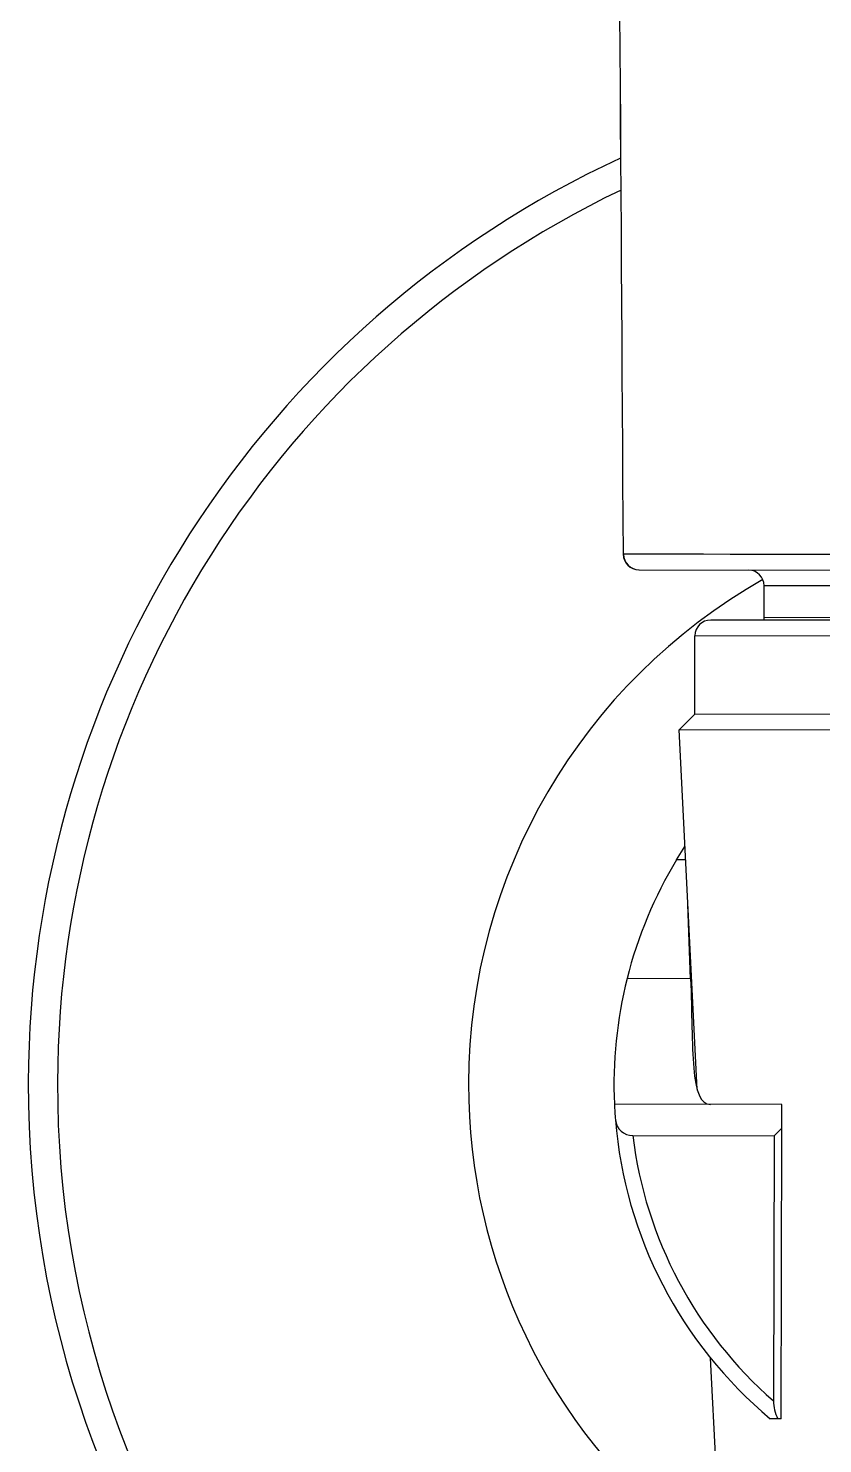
# Model space of a CAD drawing. Header units: centimetres. Extents: x -1797 to 2001, y -8788 to 1856.
# Drawn here: x -859.089 to -856.559, y -8614.562 to -8610.056 of the extents above; entities that cross this region are included whole.
import ezdxf

# ---------------------------------------------------------------- set-up
doc = ezdxf.new("R2010")
doc.units = ezdxf.units.CM
doc.header["$LTSCALE"] = 100
doc.header["$MEASUREMENT"] = 0
doc.layers.add('ID_Furniture-Fixed_01', color=141, linetype='Continuous')

msp = doc.modelspace()

# ---------------------------------------------------------------- linework, layer by layer
at = {"layer": 'ID_Furniture-Fixed_01'}
for p, q in [((-857.1439, -8611.7797, 0.0001), (-854.5273, -8611.7852, 0.0001)), ((-856.7458, -8611.9305, 0.0001), (-856.7456, -8611.8305, 0.0001)), ((-854.9256, -8611.8344, 0.0001), (-856.7456, -8611.8305, 0.0001)), ((-854.7558, -8611.944, 0.0001), (-856.9158, -8611.9395, 0.0001)), ((-856.7458, -8611.9305, 0.0001), (-854.9258, -8611.9344, 0.0001)), ((-856.9665, -8612.2394, 0.0001), (-856.9659, -8611.9894, 0.0001)), ((-854.706, -8611.9941, 0.0001), (-856.9659, -8611.9894, 0.0001)), ((-857.0166, -8612.2893, 0.0001), (-856.9665, -8612.2394, 0.0001)), ((-854.7065, -8612.2441, 0.0001), (-856.9665, -8612.2394, 0.0001)), ((-854.6566, -8612.2942, 0.0001), (-857.0166, -8612.2893, 0.0001)), ((-856.959, -8613.433, 0.0001), (-857.0166, -8612.2893, 0.0001)), ((-857.0244, -8612.7026, 0.0001), (-856.9979, -8612.661, 0.0001)), ((-856.9958, -8612.7027, 0.0001), (-857.0244, -8612.7026, 0.0001)), ((-856.9799, -8613.0814, 0.0001), (-856.9901, -8612.8149, 0.0001)), ((-856.9799, -8613.0814, 0.0001), (-857.1821, -8613.081, 0.0001)), ((-856.6891, -8613.482, 0.0001), (-857.2226, -8613.4809, 0.0001)), ((-856.6892, -8613.557, 0.0001), (-856.6891, -8613.482, 0.0001)), ((-856.7143, -8613.582, 0.0001), (-856.6892, -8613.557, 0.0001)), ((-856.6912, -8614.482, 0.0001), (-856.6892, -8613.557, 0.0001)), ((-857.1641, -8613.581, 0.0001), (-856.7143, -8613.582, 0.0001)), ((-856.7143, -8613.582, 0.0001), (-856.7161, -8614.4252, 0.0001)), ((-856.8985, -8614.6376, 0.0001), (-856.916, -8614.2896, 0.0001)), ((-856.7023, -8614.482, 0.0001), (-856.7265, -8614.482, 0.0001)), ((-856.6912, -8614.482, 0.0001), (-856.7023, -8614.482, 0.0001))]:
    msp.add_line(p, q, dxfattribs=at)
for centre, radius, start, end in [((-2069.472, -8618.4557, 0.0001), 1212.2966, 0.3178703, 0.6648252), ((-2253.8393, -8619.9795, 0.0001), 1396.6698, 0.338425, 0.6395802), ((-855.839, -8613.4188, 0.0001), 3.25, 114.8107, 179.8794), ((-855.839, -8613.4188, 0.0001), 3.157, 115.5683, 179.8794), ((-857.1442, -8611.7297, 0.0001), 0.05, 180.2152, 269.8742), ((-857.1427, -8610.1394, 0.0001), 1.5914, 268.1507, 268.1591), ((-859.1824, -10202.738, 0.0001), 1591.0093, 89.8305534, 89.9283856), ((-857.1438, -8611.7297, 0.0001), 0.05, 180.2719, 269.8786), ((-855.839, -8613.4188, 0.0001), 1.848, 119.5246, 179.8794), ((-856.7956, -8611.8304, 0.0001), 0.05, 359.8794, 89.8794), ((-856.9159, -8611.9895, 0.0001), 0.05, 89.8794, 179.8794), ((-856.7958, -8611.9304, 0.0001), 0.05, 349.1864, 359.8794), ((-855.839, -8613.4188, 0.0001), 1.385, 148.8631, 165.8821), ((-855.839, -8613.4188, 0.0001), 1.385, 165.8821, 182.5694), ((-855.839, -8613.4188, 0.0001), 3.25, 179.8794, 256.5371), ((-855.839, -8613.4188, 0.0001), 3.157, 179.8794, 256.1365), ((-855.839, -8613.4188, 0.0001), 1.848, 179.8794, 231.4075), ((-855.839, -8613.4188, 0.0001), 1.385, 182.5694, 184.6423), ((-857.1635, -8613.5247, 0.0001), 0.0563, 186.2908, 269.3886), ((-855.839, -8613.4188, 0.0001), 1.385, 184.6423, 230.1455), ((-855.839, -8613.4188, 0.0001), 1.335, 186.9791, 228.9271), ((-856.5746, -8614.421, 0.0001), 0.1416, 181.727, 205.5401)]:
    msp.add_arc(centre, radius, start, end, dxfattribs=at)
msp.add_open_spline([(-856.9799, -8613.0814, 0.0001), (-856.9758, -8613.1879, 0.0001), (-856.9761, -8613.2922, 0.0001), (-856.9638, -8613.4398, 0.0001), (-856.9482, -8613.4815, 0.0001), (-856.917, -8613.4815, 0.0001)], degree=3, knots=[0, 0, 0, 0, 0.5, 0.5, 1, 1, 1, 1], dxfattribs=at)

doc.saveas('drawing.dxf')
